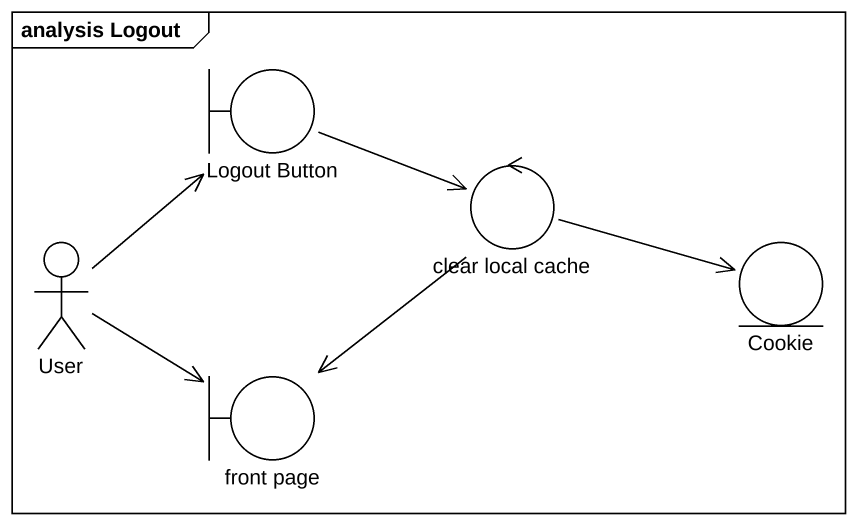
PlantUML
@startuml
mainframe analysis Logout
boundary "Logout Button" as Logout_Button
control "clear local cache" as clear_local_cache
actor User
entity Cookie
boundary "front page" as front_page
Logout_Button -right-> clear_local_cache
clear_local_cache -right-> Cookie
clear_local_cache --> front_page
User -up-> Logout_Button
User -right-> front_page
@enduml
